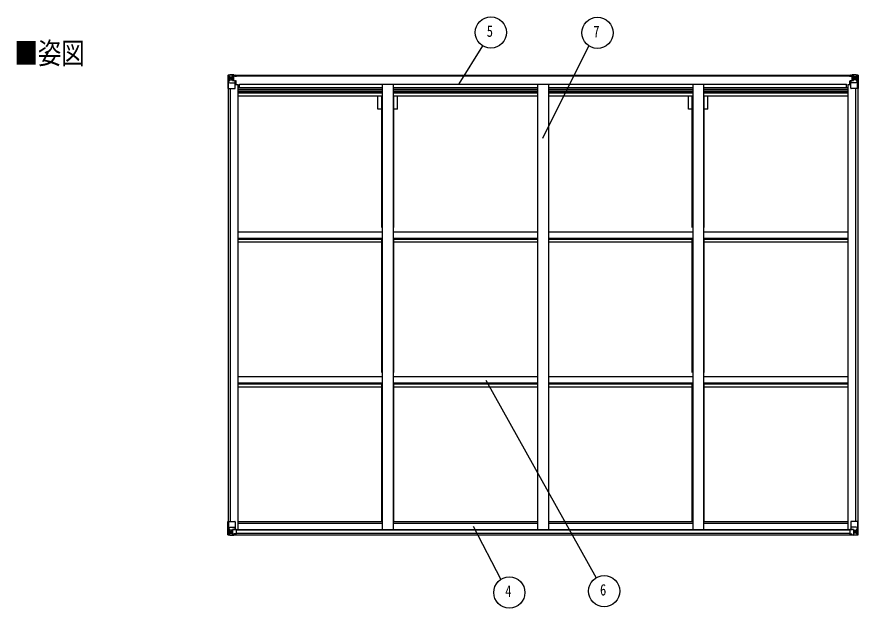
# Model space of a CAD drawing. Units: millimetres, scale not verified. Extents: x -10512 to 10512, y -7425 to 7425.
# Drawn here: x -3875 to 6, y -378 to 2347 of the extents above; entities that cross this region are included whole.
import ezdxf
from ezdxf.enums import TextEntityAlignment as Align

# ---------------------------------------------------------------- set-up
doc = ezdxf.new("R2010")
doc.units = ezdxf.units.MM
doc.header["$LTSCALE"] = 30
for name, color, linetype in [('0-2_USER1', 3, 'Continuous'), ('0-4_YKK_13', 4, 'Continuous'), ('0-5_YKK_A1', 4, 'Continuous'), ('0-6_YKK_D', 6, 'Continuous')]:
    doc.layers.add(name, color=color, linetype=linetype)
doc.styles.add('ＭＳ ゴシック', font='')
doc.styles.get('ＭＳ ゴシック').set_extended_font_data('MS Gothic')

msp = doc.modelspace()

# ---------------------------------------------------------------- linework, layer by layer
at = {"layer": '0-4_YKK_13'}
for p, q in [((-2901.81, 2078), (-2901.81, 2077.97)), ((-2900.87, 2079.01), (-2900.87, 2079.01)), ((-2900.87, 2078.96), (-2900.87, 2079)), ((-2891.9, 2079.39), (-2899.82, 2078.92)), ((-2898.96, 2077.95), (-2898.97, 2077.88)), ((-2898.97, 2017.3), (-2898.97, 2077.88)), ((-2895, 2074.5), (-2897.73, 2078.17)), ((-2894.14, 2071), (-2891.81, 2071.06)), ((-2894.14, 2057.53), (-2894.14, 2071)), ((-2891.81, 2057.49), (-2894.14, 2057.53)), ((-2879.81, 2080.18), (-2891.81, 2079.4)), ((-2891.81, 2071.05), (-2879.81, 2071.05)), ((-2891.81, 2057.5), (-2879.81, 2057.5)), ((-2891.81, 2057.49), (-2891.81, 2057.5)), ((-2886.33, 2063.86), (-2886.33, 2062.9)), ((-2880.81, 2071.05), (-2879.81, 2071.05)), ((-2873.31, 2080.69), (-2879.81, 2080.3)), ((-2879.81, 2054.2), (-2879.81, 2080.3)), ((-2879.81, 2079.41), (-2873.31, 2079.81)), ((-2878.31, 2074.59), (-2879.81, 2074.59)), ((-2878.31, 2071.05), (-2879.81, 2071.05)), ((-2878.31, 2057.5), (-2879.81, 2057.5)), ((-2873.31, 2078.88), (-2878.31, 2078.8)), ((-2877.81, 2074.23), (-2878.31, 2074.23)), ((-2874.31, 2069.3), (-2878.31, 2069.3)), ((-2874.31, 2061.09), (-2878.31, 2061.09)), ((-2878.2, 2072.93), (-2874.31, 2072.93)), ((-2877.81, 2075.25), (-2877.81, 2073.3)), ((-2869.81, 2075.25), (-2877.81, 2075.25)), ((-2869.81, 2075.23), (-2877.81, 2075.23)), ((-2867.81, 2073.39), (-2877.81, 2073.3)), ((-2877.81, 2073.14), (-2877.81, 2073.3)), ((-2877.81, 2073.3), (-2877.81, 2073.3)), ((-2874.31, 2053.19), (-2874.31, 2073.16)), ((-2873.31, 2079.81), (-2873.31, 2080.69)), ((-2873.31, 2079.29), (-2873.31, 2079.81)), ((-2873.31, 2079.29), (-2873.31, 2078.88)), ((-2873.31, 2078.88), (-2873.31, 2078.06)), ((-2868.31, 2078.5), (-2868.31, 2078.06)), ((-2868.01, 2078.5), (-2868.31, 2078.5)), ((-2868.01, 2078.5), (-2866.32, 2078.06)), ((-2867.81, 2075), (-2862.81, 2075)), ((-2867.81, 2073.39), (-2867.81, 2075)), ((-2862.81, 2075.92), (-2862.81, 2075)), ((-2862.81, 2075), (-2861.81, 2075)), ((-2861.81, 2075), (-2861.81, 2075.92)), ((-2861.81, 2075), (-2861.81, 2073.43)), ((-2861.81, 2073.31), (-2861.81, 2073.43)), ((-33.81, 2075), (-33.81, 2075.92)), ((-32.81, 2075), (-33.81, 2075)), ((-33.81, 2075), (-33.81, 2073.43)), ((-33.81, 2073.31), (-33.81, 2073.43)), ((-32.81, 2075.92), (-32.81, 2075)), ((-27.81, 2075), (-32.81, 2075)), ((-27.61, 2078.5), (-29.3, 2078.06)), ((-27.81, 2073.39), (-27.81, 2075)), ((-27.81, 2073.39), (-17.81, 2073.3)), ((-27.61, 2078.5), (-27.31, 2078.5)), ((-27.31, 2078.5), (-27.31, 2078.06)), ((-25.81, 2075.25), (-17.81, 2075.25)), ((-25.81, 2075.23), (-17.81, 2075.23)), ((-22.31, 2080.69), (-15.81, 2080.3)), ((-22.31, 2079.81), (-22.31, 2080.69)), ((-15.81, 2079.41), (-22.31, 2079.81)), ((-22.31, 2079.29), (-22.31, 2079.81)), ((-22.31, 2079.29), (-22.31, 2078.88)), ((-22.31, 2078.88), (-17.31, 2078.8)), ((-22.31, 2078.88), (-22.31, 2078.06)), ((-21.31, 2053.19), (-21.31, 2073.16)), ((-17.42, 2072.93), (-21.31, 2072.93)), ((-21.31, 2069.3), (-17.31, 2069.3)), ((-21.31, 2061.09), (-17.31, 2061.09)), ((-17.81, 2075.25), (-17.81, 2073.3)), ((-17.81, 2074.23), (-17.31, 2074.23)), ((-17.8, 2073.3), (-17.81, 2073.3)), ((-17.8, 2073.14), (-17.8, 2073.3)), ((-17.31, 2074.59), (-15.81, 2074.59)), ((-17.31, 2071.05), (-15.81, 2071.05)), ((-17.31, 2057.5), (-15.81, 2057.5)), ((-15.81, 2054.2), (-15.81, 2080.3)), ((-15.81, 2080.18), (-3.81, 2079.4)), ((-14.81, 2071.05), (-15.81, 2071.05)), ((-3.81, 2071.05), (-15.81, 2071.05)), ((-3.81, 2057.5), (-15.81, 2057.5)), ((-9.29, 2063.86), (-9.29, 2062.9)), ((-1.47, 2071), (-3.81, 2071.06)), ((-3.81, 2057.49), (-1.47, 2057.53)), ((-3.81, 2057.49), (-3.81, 2057.5)), ((-3.72, 2079.39), (4.21, 2078.92)), ((-1.47, 2057.53), (-1.47, 2071)), ((-0.62, 2074.5), (2.11, 2078.17)), ((3.35, 2077.95), (3.35, 2077.88)), ((3.35, 2017.3), (3.35, 2077.88)), ((5.25, 2079.01), (5.25, 2079.01)), ((5.25, 2078.96), (5.25, 2079)), ((6.19, 2078), (6.19, 2077.97)), ((-2898.42, 2044.18), (-2894.28, 2056.26)), ((-2898.42, 2044.18), (-2891.81, 2043.96)), ((-2891.81, 2043.96), (-2867.81, 2043.96)), ((-2878.98, 2053.94), (-2868.63, 2052.29)), ((-2878.98, 2053.31), (-2878.98, 2053.94)), ((-2868.63, 2051.65), (-2878.98, 2053.31)), ((-2868.63, 2052.29), (-2868.63, 2051.65)), ((-2868.36, 2052.21), (-2864.31, 2052.17)), ((-2867.81, 2018.3), (-2867.81, 2051.39)), ((-2863.31, 2040.3), (-2867.81, 2040.3)), ((-2863.31, 2052.16), (-2864.31, 2052.17)), ((-2864.31, 2050.44), (-2863.31, 2050.44)), ((-2863.31, 2035.95), (-2863.31, 2052.16)), ((-32.31, 2052.16), (-31.31, 2052.17)), ((-32.31, 2035.95), (-32.31, 2052.16)), ((-31.31, 2050.44), (-32.31, 2050.44)), ((-32.31, 2040.3), (-27.81, 2040.3)), ((-27.26, 2052.21), (-31.31, 2052.17)), ((-27.81, 2018.3), (-27.81, 2051.39)), ((-3.81, 2043.96), (-27.81, 2043.96)), ((-16.63, 2053.94), (-26.98, 2052.29)), ((-26.98, 2051.65), (-16.63, 2053.31)), ((-26.98, 2052.29), (-26.98, 2051.65)), ((-16.63, 2053.31), (-16.63, 2053.94)), ((2.8, 2044.18), (-3.81, 2043.96)), ((2.8, 2044.18), (-1.34, 2056.26)), ((-2898.97, 2017.3), (-2868.81, 2017.3)), ((3.35, 2017.3), (-26.81, 2017.3)), ((-2901.81, 21.32), (-2868.81, 21.32)), ((-2901.81, -39.39), (-2901.81, 21.32)), ((-2898.96, 21.32), (-2898.96, -39.27)), ((-2867.81, 20.32), (-2867.81, -12.78)), ((-27.81, 20.32), (-27.81, -12.78)), ((6.19, 21.32), (-26.81, 21.32)), ((3.35, 21.32), (3.35, -39.27)), ((6.19, -39.39), (6.19, 21.32)), ((-2898.42, -5.56), (-2891.81, -5.35)), ((-2898.42, -5.56), (-2894.28, -17.65)), ((-2895, -35.89), (-2897.73, -39.56)), ((-2891.81, -18.88), (-2894.14, -18.91)), ((-2894.14, -18.91), (-2894.14, -32.38)), ((-2894.14, -32.38), (-2891.81, -32.44)), ((-2891.81, -5.35), (-2867.81, -5.35)), ((-2891.81, -18.88), (-2891.81, -18.88)), ((-2879.81, -18.88), (-2891.81, -18.88)), ((-2891.81, -32.44), (-2879.81, -32.44)), ((-2887.29, -25.24), (-2887.29, -24.28)), ((-2879.81, -14.9), (-2873.31, -14.9)), ((-2879.81, -14.9), (-2879.81, -41.68)), ((-2868.63, -13.04), (-2878.98, -14.69)), ((-2878.98, -14.69), (-2878.98, -14.9)), ((-2876.29, -14.9), (-2868.63, -13.67)), ((-2873.31, -14.9), (-2864.31, -14.93)), ((-2873.31, -42.08), (-2873.31, -36.14)), ((-2864.31, -36.71), (-2873.31, -36.76)), ((-2868.63, -13.67), (-2868.63, -13.04)), ((-2863.31, -15.84), (-2863.31, -35.99)), ((-32.31, -15.84), (-32.31, -35.99)), ((-22.31, -14.9), (-31.31, -14.93)), ((-31.31, -36.71), (-22.31, -36.76)), ((-3.81, -5.35), (-27.81, -5.35)), ((-26.98, -13.04), (-16.63, -14.69)), ((-26.98, -13.67), (-26.98, -13.04)), ((-19.33, -14.9), (-26.98, -13.67)), ((-15.81, -14.9), (-22.31, -14.9)), ((-22.31, -42.08), (-22.31, -36.14)), ((-16.63, -14.69), (-16.63, -14.9)), ((-15.81, -14.9), (-15.81, -41.68)), ((-15.81, -18.88), (-3.81, -18.88)), ((-3.81, -32.44), (-15.81, -32.44)), ((-8.33, -25.24), (-8.33, -24.28)), ((2.8, -5.56), (-3.81, -5.35)), ((-3.81, -18.88), (-3.81, -18.88)), ((-3.81, -18.88), (-1.48, -18.91)), ((-1.48, -32.38), (-3.81, -32.44)), ((-1.48, -18.91), (-1.48, -32.38)), ((2.8, -5.56), (-1.34, -17.65)), ((-0.62, -35.89), (2.11, -39.56)), ((-2900.87, -40.35), (-2900.87, -40.39)), ((-2891.9, -40.78), (-2899.82, -40.31)), ((-2898.96, -39.34), (-2898.96, -39.27)), ((-2879.81, -41.57), (-2891.81, -40.78)), ((-15.81, -41.57), (-3.81, -40.78)), ((-3.72, -40.78), (4.21, -40.31)), ((3.35, -39.34), (3.35, -39.27)), ((5.25, -40.35), (5.25, -40.39))]:
    msp.add_line(p, q, dxfattribs=at)
for points in [[(-2901.81, 2077.97), (-2901.81, 2017.3), (-2898.97, 2017.3)], [(-2900.87, 2079.01), (-2891.81, 2079.56), (-2879.81, 2080.3)], [(-2888.25, 2064.82), (-2889.21, 2064.82), (-2889.21, 2065.78), (-2888.25, 2065.78)], [(-2887.29, 2066.74), (-2887.29, 2067.7), (-2886.33, 2067.7), (-2886.33, 2066.74)], [(-2886.33, 2062.9), (-2887.29, 2062.9), (-2887.29, 2063.86)], [(-2885.37, 2065.78), (-2884.41, 2065.78), (-2884.41, 2064.82), (-2885.37, 2064.82)], [(-2873.31, 2079.29), (-2878.31, 2079.29), (-2878.31, 2053.83)], [(-2877.81, 2074.23), (-2869.81, 2074.23), (-2869.81, 2075.92)], [(-2862.81, 2073.27), (-2877.81, 2073.14), (-2877.81, 2073.14)], [(-2867.81, 2073.39), (-2867.81, 2073.38), (-2861.81, 2073.43)], [(-27.81, 2073.39), (-27.81, 2073.38), (-33.81, 2073.43)], [(-32.81, 2073.27), (-17.81, 2073.14), (-17.8, 2073.14)], [(-17.81, 2074.23), (-25.81, 2074.23), (-25.81, 2075.92)], [(-22.31, 2079.29), (-17.31, 2079.29), (-17.31, 2053.83)], [(5.25, 2079.01), (-3.81, 2079.56), (-15.81, 2080.3)], [(-10.25, 2065.78), (-11.21, 2065.78), (-11.21, 2064.82), (-10.25, 2064.82)], [(-8.33, 2066.74), (-8.33, 2067.7), (-9.29, 2067.7), (-9.29, 2066.74)], [(-9.29, 2062.9), (-8.33, 2062.9), (-8.33, 2063.86)], [(-7.37, 2064.82), (-6.41, 2064.82), (-6.41, 2065.78), (-7.37, 2065.78)], [(6.19, 2077.97), (6.19, 2017.3), (3.35, 2017.3)], [(-2864.31, 2052.17), (-2864.31, 2050.44), (-2867.81, 2050.42)], [(-31.31, 2052.17), (-31.31, 2050.44), (-27.81, 2050.42)], [(-2888.25, -27.16), (-2889.21, -27.16), (-2889.21, -26.2), (-2888.25, -26.2)], [(-2887.29, -24.28), (-2886.33, -24.28), (-2886.33, -25.24)], [(-2886.33, -28.12), (-2886.33, -29.08), (-2887.29, -29.08), (-2887.29, -28.12)], [(-2885.37, -26.2), (-2884.41, -26.2), (-2884.41, -27.16), (-2885.37, -27.16)], [(-2863.31, -35.99), (-2863.32, -36.1), (-2873.31, -36.14)], [(-32.31, -35.99), (-32.3, -36.1), (-22.31, -36.14)], [(-10.25, -26.2), (-11.21, -26.2), (-11.21, -27.16), (-10.25, -27.16)], [(-8.33, -24.28), (-9.29, -24.28), (-9.29, -25.24)], [(-9.29, -28.12), (-9.29, -29.08), (-8.33, -29.08), (-8.33, -28.12)], [(-7.37, -27.16), (-6.41, -27.16), (-6.41, -26.2), (-7.37, -26.2)], [(-2900.87, -40.39), (-2891.81, -40.95), (-2873.31, -42.08)], [(5.25, -40.39), (-3.81, -40.95), (-22.31, -42.08)]]:
    msp.add_lwpolyline(points, dxfattribs=at)
for centre in [(-2886.81, 2065.3), (-8.81, 2065.3), (-2886.81, -26.68), (-8.81, -26.68)]:
    msp.add_circle(centre, 5.3, dxfattribs=at)
for centre, radius, start, end in [((-2900.81, 2078.01), 1, 93.50017, 180.00079), ((-2900.81, 2078), 0.999, 93.4424, 179.95083), ((-2900.81, 2077.97), 0.999, 93.4424, 179.95083), ((-2899.66, 2091.61), 12.7, 269.24466, 275.10311), ((-2897.68, 2078), 1.28, 131.17831, 182.45895), ((-2888.25, 2066.74), 0.96, 270, 0), ((-2888.25, 2063.86), 0.96, 0, 90), ((-2885.37, 2066.74), 0.96, 180, 270), ((-2885.37, 2063.86), 0.96, 90, 180), ((-2877.81, 2075.75), 0.5, 179.99802, 269.99691), ((-2877.81, 2075.73), 0.5, 180.00109, 270.00109), ((-2877.81, 2072.8), 0.5, 90.52895, 180.04464), ((-2877.8, 2072.62), 0.513, 91.88028, 181.04707), ((-2862.67, 2080.96), 7.69, 268.96999, 276.43426), ((-32.95, 2080.96), 7.69, 263.56574, 271.03001), ((-17.81, 2075.75), 0.5, 270.00309, 0.00198), ((-17.81, 2075.73), 0.5, 269.99891, 359.99891), ((-17.81, 2072.8), 0.5, 359.95536, 89.47105), ((-17.82, 2072.62), 0.513, 358.95293, 88.11972), ((-10.25, 2066.74), 0.96, 270, 0), ((-10.25, 2063.86), 0.96, 0, 90), ((-7.37, 2066.74), 0.96, 180, 270), ((-7.37, 2063.86), 0.96, 90, 180), ((2.07, 2078), 1.28, 357.54105, 48.82169), ((4.04, 2091.61), 12.7, 264.89689, 270.75534), ((5.19, 2078.01), 1, 359.99921, 86.49983), ((5.19, 2078), 0.999, 0.04917, 86.5576), ((5.19, 2077.97), 0.999, 0.04917, 86.5576), ((-2878.87, 2054.87), 0.937, 182.32209, 263.26766), ((-2878.87, 2054.24), 0.937, 182.32209, 263.26766), ((-2868.81, 2018.3), 1, 270, 0), ((-2868.74, 2051.36), 0.937, 2.32209, 83.26766), ((-2868.74, 2050.72), 0.937, 2.32209, 83.26766), ((-26.87, 2051.36), 0.937, 96.73234, 177.67791), ((-26.87, 2050.72), 0.937, 96.73234, 177.67791), ((-26.81, 2018.3), 1, 180, 270), ((-16.74, 2054.87), 0.937, 276.73234, 357.67791), ((-16.74, 2054.24), 0.937, 276.73234, 357.67791), ((-2868.81, 20.32), 1, 0, 90), ((-26.81, 20.32), 1, 90, 180), ((-2888.25, -25.24), 0.96, 270, 0), ((-2888.25, -28.12), 0.96, 0, 90), ((-2885.37, -25.24), 0.96, 180, 270), ((-2885.37, -28.12), 0.96, 90, 180), ((-2878.87, -15.62), 0.937, 96.73234, 129.06602), ((-2868.74, -12.11), 0.937, 276.73234, 357.67791), ((-2868.74, -12.74), 0.937, 276.73234, 357.67791), ((-26.87, -12.11), 0.937, 182.32209, 263.26766), ((-26.87, -12.74), 0.937, 182.32209, 263.26766), ((-16.74, -15.62), 0.937, 50.93398, 83.26766), ((-10.25, -25.24), 0.96, 270, 0), ((-10.25, -28.12), 0.96, 0, 90), ((-7.37, -25.24), 0.96, 180, 270), ((-7.37, -28.12), 0.96, 90, 180), ((-2900.81, -39.35), 0.999, 180.04917, 266.5576), ((-2900.81, -39.39), 0.999, 180.04917, 266.5576), ((-2900.81, -39.4), 1, 179.99921, 266.49983), ((-2899.65, -53), 12.7, 84.89689, 90.75534), ((-2897.68, -39.39), 1.28, 177.54105, 228.82169), ((2.07, -39.39), 1.28, 311.17831, 2.45895), ((4.04, -53), 12.7, 89.24466, 95.10311), ((5.19, -39.35), 0.999, 273.4424, 359.95083), ((5.19, -39.39), 0.999, 273.4424, 359.95083), ((5.19, -39.4), 1, 273.50017, 0.00079)]:
    msp.add_arc(centre, radius, start, end, dxfattribs=at)
for centre, major_axis, ratio, start_param, end_param in [((-2699.87, 2091.32), (201, 12.36), 0.060933, 3.1373463, 3.1378449), ((-2898.87, 2079.09), (2, 0.12), 0.060933, 3.1378449, 4.2119296), ((-2898.68, 2075.99), (-0.02, 3), 0.466854, 5.5234897, 6.1575023), ((-2897.01, 2070.92), (0.03, 5), 0.573921, 4.7320603, 5.5159136), ((-2895.55, 2057.55), (0, 3), 0.468246, 4.2703918, 4.7058971), ((-2973.56, 2071.05), (81.75, 0), 0.061163, 0, 0.0007725), ((77.94, 2071.05), (-81.75, 0), 0.061163, 6.2824128, 6.2831853), ((1.4, 2070.92), (-0.03, 5), 0.573921, 0.7672717, 1.551125), ((-0.07, 2057.55), (0, 3), 0.468246, 1.5772882, 2.0127935), ((3.06, 2075.99), (0.02, 3), 0.466854, 0.125683, 0.7596956), ((3.25, 2079.09), (-2, 0.12), 0.060933, 2.0712557, 3.1453404), ((-195.75, 2091.32), (-201, 12.36), 0.060933, 3.1453404, 3.145839), ((-2897.7, 2046.52), (0.85, 2.32), 0.403757, 2.3087461, 3.2744049), ((2.08, 2046.52), (-0.85, 2.32), 0.403757, 3.0087805, 3.9744392), ((-2897.7, -7.91), (0.85, -2.32), 0.403757, 3.0087805, 3.9744392), ((-2897.01, -32.3), (0.03, -5), 0.573921, 0.7672717, 1.551125), ((-2895.54, -18.93), (0, -3), 0.468246, 1.5772882, 2.0127935), ((-2973.56, -32.44), (81.75, 0), 0.061163, 6.2824128, 6.2831853), ((-2864.31, -15.83), (1, -0.021), 0.906239, 0.0187047, 1.589501), ((-2864.31, -36), (1, 0.012), 0.707053, 4.7036637, 6.124411), ((-31.31, -15.83), (-1, -0.021), 0.906239, 4.6936843, 6.2644806), ((-31.31, -36), (-1, 0.012), 0.707053, 0.1587743, 1.5795216), ((77.94, -32.44), (-81.75, 0), 0.061163, 0, 0.0007725), ((-0.07, -18.93), (0, -3), 0.468246, 4.2703918, 4.7058971), ((1.4, -32.3), (-0.03, -5), 0.573921, 4.7320603, 5.5159136), ((2.08, -7.91), (-0.85, -2.32), 0.403757, 2.3087461, 3.2744049), ((-2898.87, -40.47), (2, -0.12), 0.060933, 2.0712557, 3.1453404), ((-2699.87, -52.7), (201, -12.36), 0.060933, 3.1453404, 3.145839), ((-2898.68, -37.37), (-0.02, -3), 0.466854, 0.125683, 0.7596956), ((3.06, -37.37), (0.02, -3), 0.466854, 5.5234897, 6.1575023), ((3.25, -40.47), (-2, -0.12), 0.060933, 3.1378449, 4.2119296), ((-195.75, -52.7), (-201, -12.36), 0.060933, 3.1373463, 3.1378449)]:
    msp.add_ellipse(centre, major_axis=major_axis, ratio=ratio, start_param=start_param, end_param=end_param, dxfattribs=at)
at = {"layer": '0-5_YKK_A1'}
for p, q in [((-2878.31, 2078.06), (-17.31, 2078.06)), ((-2878.31, 2075.92), (-17.31, 2075.92)), ((-2867.81, 2035.95), (-2854.81, 2035.95)), ((-2854.81, 2035.95), (-2854.81, -14.7)), ((-2854.81, 2022.26), (-2188.81, 2022.26)), ((-2847.31, 2022.26), (-2847.31, 2037.78)), ((-2847.31, 2037.78), (-48.31, 2037.78)), ((-2188.81, 2037.76), (-2188.81, -14.7)), ((-2138.81, 2037.76), (-2138.81, -14.7)), ((-2138.81, 2022.26), (-1472.81, 2022.26)), ((-1472.81, 2037.76), (-1472.81, -14.7)), ((-1422.81, 2037.76), (-1422.81, -14.7)), ((-1422.81, 2022.26), (-756.81, 2022.26)), ((-756.81, 2037.76), (-756.81, -14.7)), ((-706.81, 2037.76), (-706.81, -14.7)), ((-706.81, 2022.26), (-40.81, 2022.26)), ((-48.31, 2022.26), (-48.31, 2037.78)), ((-40.81, 2035.95), (-40.81, -14.7)), ((-40.81, 2035.95), (-27.81, 2035.95)), ((-2899.81, 2017.3), (-2899.81, 21.32)), ((-2890.11, 2017.3), (-2890.11, 21.32)), ((-2854.81, 2013.87), (-2188.81, 2013.87)), ((-2854.81, 2005.67), (-2188.81, 2005.67)), ((-2854.81, 2001.74), (-2188.81, 2001.74)), ((-2854.81, 1996.66), (-2188.81, 1996.66)), ((-2854.81, 1983.66), (-2188.81, 1983.66)), ((-2209.01, 1922.06), (-2209.01, 1983.66)), ((-2191.31, 1375.77), (-2191.31, 1983.66)), ((-2138.81, 2013.87), (-1472.81, 2013.87)), ((-2138.81, 2005.67), (-1472.81, 2005.67)), ((-2138.81, 2001.74), (-1472.81, 2001.74)), ((-2138.81, 1996.66), (-1472.81, 1996.66)), ((-2138.81, 1983.66), (-1472.81, 1983.66)), ((-2136.31, 1375.77), (-2136.31, 1983.66)), ((-2118.61, 1922.06), (-2118.61, 1983.66)), ((-1422.81, 2013.87), (-756.81, 2013.87)), ((-1422.81, 2005.67), (-756.81, 2005.67)), ((-1422.81, 2001.74), (-756.81, 2001.74)), ((-1422.81, 1996.66), (-756.81, 1996.66)), ((-1422.81, 1983.66), (-756.81, 1983.66)), ((-777.01, 1922.06), (-777.01, 1983.66)), ((-759.31, 1375.77), (-759.31, 1983.66)), ((-706.81, 2013.87), (-40.81, 2013.87)), ((-706.81, 2005.67), (-40.81, 2005.67)), ((-706.81, 2001.74), (-40.81, 2001.74)), ((-706.81, 1996.66), (-40.81, 1996.66)), ((-706.81, 1983.66), (-40.81, 1983.66)), ((-704.31, 1375.77), (-704.31, 1983.66)), ((-686.61, 1922.06), (-686.61, 1983.66)), ((-5.51, 2017.3), (-5.51, 21.32)), ((4.19, 2017.3), (4.19, 21.32)), ((-2191.31, 1922.06), (-2209.01, 1922.06)), ((-2118.61, 1922.06), (-2136.31, 1922.06)), ((-759.31, 1922.06), (-777.01, 1922.06)), ((-686.61, 1922.06), (-704.31, 1922.06)), ((-2854.78, 1357), (-2188.81, 1357)), ((-2854.78, 1327.27), (-2188.81, 1327.27)), ((-2854.78, 1322.72), (-2188.81, 1322.72)), ((-2191.31, 708.31), (-2191.31, 1324.14)), ((-2138.78, 1357), (-1472.81, 1357)), ((-2138.78, 1327.27), (-1472.81, 1327.27)), ((-2138.78, 1322.72), (-1472.81, 1322.72)), ((-2136.31, 708.31), (-2136.31, 1324.14)), ((-1422.78, 1357), (-756.81, 1357)), ((-1422.78, 1327.27), (-756.81, 1327.27)), ((-1422.78, 1322.72), (-756.81, 1322.72)), ((-759.31, 708.31), (-759.31, 1324.14)), ((-706.78, 1357), (-40.81, 1357)), ((-706.78, 1327.27), (-40.81, 1327.27)), ((-706.78, 1322.72), (-40.81, 1322.72)), ((-704.31, 708.31), (-704.31, 1324.14)), ((-2854.78, 1309.71), (-2188.81, 1309.71)), ((-2138.78, 1309.71), (-1472.81, 1309.71)), ((-1422.78, 1309.71), (-756.81, 1309.71)), ((-706.78, 1309.71), (-40.81, 1309.71)), ((-2854.78, 690.01), (-2188.81, 690.01)), ((-2854.78, 660.27), (-2188.81, 660.27)), ((-2191.31, 21.47), (-2191.31, 661.13)), ((-2138.78, 690.01), (-1472.81, 690.01)), ((-2138.78, 660.27), (-1472.81, 660.27)), ((-2136.31, 21.47), (-2136.31, 661.13)), ((-1422.78, 690.01), (-756.81, 690.01)), ((-1422.78, 660.27), (-756.81, 660.27)), ((-759.31, 21.47), (-759.31, 661.13)), ((-706.78, 690.01), (-40.81, 690.01)), ((-706.78, 660.27), (-40.81, 660.27)), ((-704.31, 21.47), (-704.31, 661.13)), ((-2854.78, 655.73), (-2188.81, 655.73)), ((-2854.78, 642.72), (-2188.81, 642.72)), ((-2138.78, 655.73), (-1472.81, 655.73)), ((-2138.78, 642.72), (-1472.81, 642.72)), ((-1422.78, 655.73), (-756.81, 655.73)), ((-1422.78, 642.72), (-756.81, 642.72)), ((-706.78, 655.73), (-40.81, 655.73)), ((-706.78, 642.72), (-40.81, 642.72)), ((-2854.81, 21.47), (-2188.81, 21.47)), ((-2854.81, 13.12), (-2188.81, 13.12)), ((-2138.81, 21.47), (-1472.81, 21.47)), ((-2138.81, 13.12), (-1472.81, 13.12)), ((-1422.81, 21.47), (-756.81, 21.47)), ((-1422.81, 13.12), (-756.81, 13.12)), ((-706.81, 21.47), (-40.81, 21.47)), ((-706.81, 13.12), (-40.81, 13.12)), ((-2875.07, -14.7), (-20.54, -14.7)), ((-2863.31, -16.97), (-32.31, -16.97)), ((-2863.31, -32.58), (-32.31, -32.58)), ((-2873.31, -40.48), (-22.31, -40.48))]:
    msp.add_line(p, q, dxfattribs=at)
at = {"layer": '0-6_YKK_D'}
for p, q in [((-1833.6, 2039.32), (-1724.39, 2213.37)), ((-1448.64, 1787.63), (-1235.69, 2213.29)), ((-1711.53, 673.41), (-1202.93, -238.05)), ((-1769.25, -0.13), (-1642.08, -245.52))]:
    msp.add_line(p, q, dxfattribs=at)
for centre in [(-1687.86, 2275.41), (-1196.41, 2273.64), (-1165.38, -299.48), (-1603.01, -306)]:
    msp.add_circle(centre, 72, dxfattribs=at)

# ---------------------------------------------------------------- texts
at = {"layer": '0-2_USER1', "style": 'ＭＳ ゴシック', "width": 0.8}
msp.add_text('■姿図', height=98.97, dxfattribs=at).set_placement((-3885.42, 2100.71), align=Align.BOTTOM_LEFT)
at = {"layer": '0-6_YKK_D', "style": 'ＭＳ ゴシック', "width": 0.8}
for s, p in [('5', (-1707.06, 2239.41)), ('7', (-1215.61, 2237.64)), ('6', (-1184.58, -335.48)), ('4', (-1622.21, -342))]:
    msp.add_text(s, height=52.79, dxfattribs=at).set_placement(p, align=Align.BOTTOM_LEFT)

doc.saveas('drawing.dxf')
